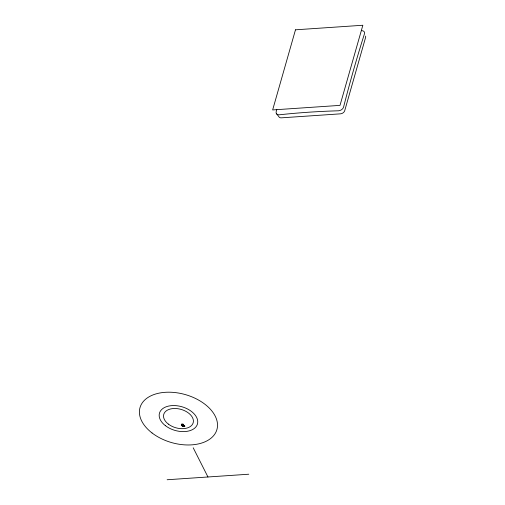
<?xml version="1.0" encoding="UTF-8"?>
<svg xmlns="http://www.w3.org/2000/svg" width="505" height="505" viewBox="0 0 505 505"><rect width="100%" height="100%" fill="white"/><g stroke="black" fill="none" stroke-linecap="round" stroke-linejoin="round"><path stroke-width="0.76" d="M181.465 424.541L183.302 424.415M181.63 424.863L183.466 424.737M181.794 425.185L183.631 425.065M181.958 425.513L184.407 425.343L184.899 426.321L182.444 426.485L181.301 424.213L183.138 424.086L184.287 426.359M182.122 425.835L184.571 425.671M182.286 426.163L184.735 425.993M167.13 479.75L248.782 474.22M276.267 113.372L278.817 116.617A3.769 2.55 -26.8 0 0 281.411 117.835L340.42 113.84A3.769 2.55 -26.8 0 0 344.694 110.772L365.588 37.471A3.769 2.55 -26.8 0 0 365.525 36.089M182.526 424.131L183.675 426.403M181.914 424.175L183.056 426.441M193.207 447.79L207.959 476.985M361.365 30.666A4.444 3.011 -26.8 0 1 364.49 33.728A1062.949 414.624 86.1 0 0 343.551 107.174A4.444 3.011 -26.8 0 1 338.52 110.791A594.101 370.866 15.9 0 0 279.322 114.799A4.444 3.011 -26.8 0 1 276.191 111.738A1062.949 414.624 86.1 0 1 276.772 109.478M295.488 29.814L272.643 109.938L340.004 105.375L362.849 25.25L295.488 29.814M165.419 425.69A19.752 12.328 15.9 0 0 197.291 424.509A19.752 12.328 15.9 0 0 172.672 405.572A19.752 12.328 15.9 0 0 165.419 425.69M152.049 432.968A39.996 24.966 15.9 0 0 216.594 430.569A39.996 24.966 15.9 0 0 166.738 392.233A39.996 24.966 15.9 0 0 152.049 432.968M168.354 424.093A15.308 9.557 15.9 0 0 193.055 423.177A15.308 9.557 15.9 0 0 173.972 408.501A15.308 9.557 15.9 0 0 168.354 424.093"/></g></svg>
